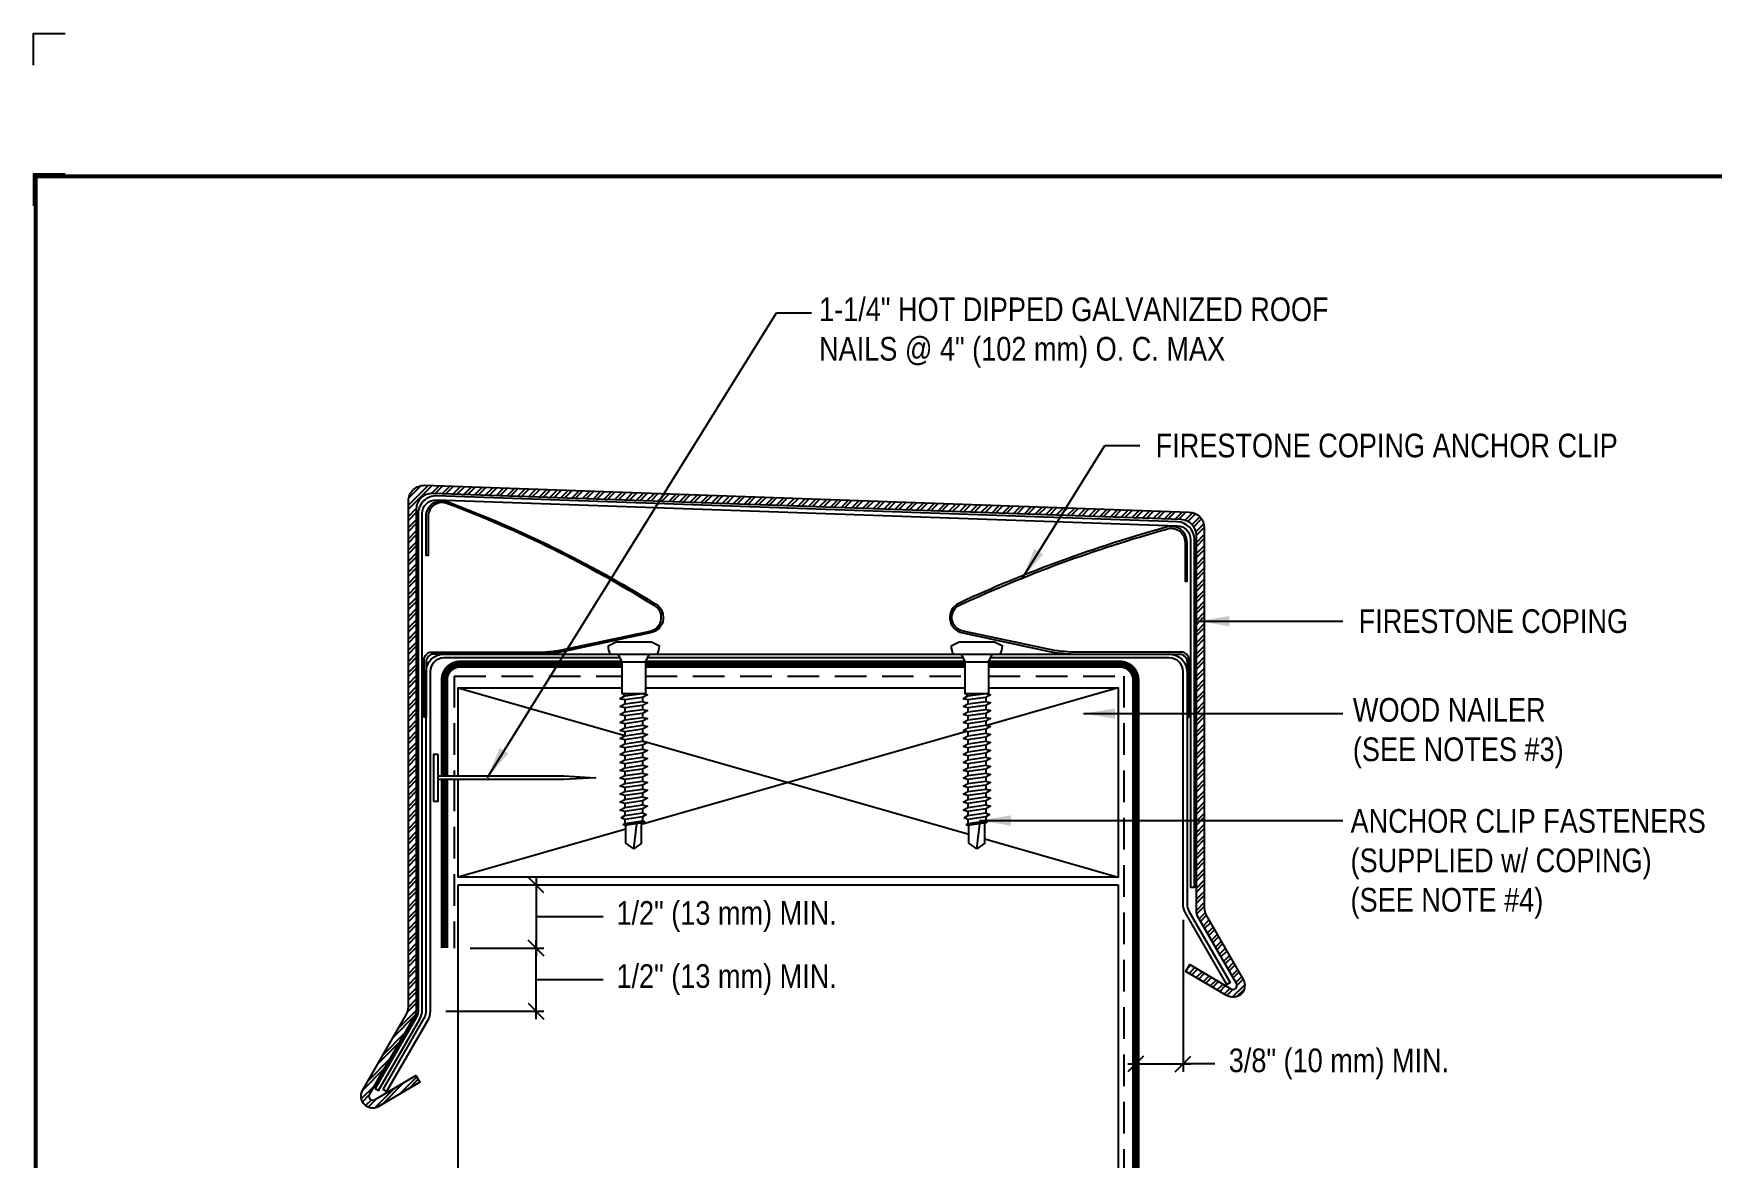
# Model space of a CAD drawing. Header units: inches. Extents: x 299.4 to 319.5, y -77.1 to -60.4.
# Drawn here: x 299.45 to 312.75, y -69.27 to -60.36 of the extents above; entities that cross this region are included whole.
import ezdxf
from ezdxf.enums import TextEntityAlignment as Align

# ---------------------------------------------------------------- set-up
doc = ezdxf.new("R2010")
doc.units = ezdxf.units.IN
doc.header["$MEASUREMENT"] = 0
doc.linetypes.add('HIDDEN', pattern=[0.375, 0.25, -0.125])
doc.layers.get('0').update_dxf_attribs({"linetype": 'CONTINUOUS'})
doc.layers.get('DEFPOINTS').update_dxf_attribs({"linetype": 'CONTINUOUS'})
for name, color, linetype in [('FSBP-ACCESSORY-FIRESTONE', 7, 'CONTINUOUS'), ('FSBP-ACCESSORY-OTHER', 7, 'CONTINUOUS'), ('FSBP-ADHESIVE', 1, 'HIDDEN'), ('FSBP-ANNO-NOTE', 7, 'CONTINUOUS'), ('FSBP-MEMBRANE', 7, 'CONTINUOUS'), ('FSBP-TTLB-BORDER', 7, 'CONTINUOUS'), ('FSBP-TTLB-TEXT', 7, 'CONTINUOUS'), ('FSBP-WALL-CURB', 9, 'CONTINUOUS'), ('FSBP-WOOD', 7, 'CONTINUOUS')]:
    doc.layers.add(name, color=color, linetype=linetype)
doc.styles.add('FSBP_ARIAL', font='arial.ttf')
doc.styles.add('FSBP_ARIAL_BOLD', font='')
doc.styles.add('FSBP_ARIAL_NAR', font='ARIALN.TTF')
doc.styles.get('FSBP_ARIAL_BOLD').set_extended_font_data('Arial Black')
doc.dimstyles.new('FSBP-DIM', dxfattribs={"dimtxt": 0.1875, "dimasz": 0.125, "dimexe": 0.0625, "dimexo": 0.125, "dimgap": 0.125, "dimtad": 0, "dimdec": 0, "dimzin": 1, "dimdsep": 46, "dimlunit": 4, "dimtxsty": 'FSBP_ARIAL_NAR', "dimblk": 'OBLIQUE', "dimcen": 0.09375, "dimdle": 0.0625, "dimclrd": 256, "dimclre": 256, "dimclrt": 256, "dimadec": 0, "dimazin": 0, "dimtfac": 1, "dimtdec": 0, "dimtmove": 1, "dimatfit": 3, "dimfxl": 1, "dimtolj": 1, "dimtzin": 0, "dimlwd": -1, "dimlwe": -1, "dimarcsym": 0})
doc.dimstyles.new('FSBP-LEADER', dxfattribs={"dimtxt": 0.1875, "dimasz": 0.25, "dimexe": 0.0625, "dimexo": 0.125, "dimgap": 0.125, "dimtad": 0, "dimtih": 1, "dimtoh": 1, "dimdec": 4, "dimzin": 0, "dimdsep": 46, "dimlunit": 4, "dimtxsty": 'FSBP_ARIAL_NAR', "dimcen": 0.09375, "dimclrd": 256, "dimclre": 256, "dimclrt": 256, "dimadec": 0, "dimazin": 0, "dimtfac": 1, "dimtdec": 4, "dimtofl": 0, "dimtmove": 0, "dimatfit": 3, "dimfxl": 1, "dimtolj": 1, "dimtzin": 0, "dimlwd": -1, "dimlwe": -1, "dimarcsym": 0})

# ---------------------------------------------------------------- blocks, each defined once
blk = doc.blocks.new('FSBP_AP_FASTENER_02')
at = {"layer": 'FSBP-ACCESSORY-FIRESTONE'}
for p, q in [((-0.125, 0), (-0.09375, -0.0625)), ((0.09375, -0.0625), (0.125, 0)), ((-0.09375, -0.0625), (-0.09375, -0.3125)), ((-0.09375, -0.0625), (0.09375, -0.0625)), ((0.09375, -0.0625), (0.09375, -0.3125)), ((-0.09375, -0.3125), (-0.0703125, -0.3325892857142776)), ((-0.0703125, -0.3641565527315151), (-0.0703125, -0.3957238197487527)), ((0.0703125, -0.3440672670172376), (0.0703125, -0.3756345340344751)), ((-0.0703125, -0.4272910867660471), (-0.0703125, -0.4588583537832847)), ((-0.0703125, -0.4904256208005222), (-0.0703125, -0.5219928878178166)), ((0.0703125, -0.4072018010517695), (0.0703125, -0.4387690680690071)), ((0.0703125, -0.4703363350862446), (0.0703125, -0.501903602103539)), ((-0.0703125, -0.5535601548350542), (-0.0703125, -0.5851274218523486)), ((-0.0703125, -0.6166946888695861), (-0.0703125, -0.6482619558868237)), ((0.0703125, -0.5334708691207766), (0.0703125, -0.5650381361380141)), ((0.0703125, -0.5966054031553085), (0.0703125, -0.6281726701725461)), ((0.0703125, -0.6597399371897836), (0.0703125, -0.691307204207078)), ((-0.0703125, -0.6798292229041181), (-0.0703125, -0.7113964899213556)), ((-0.0703125, -0.7429637569385932), (-0.0703125, -0.7745310239558876)), ((0.0703125, -0.7228744712243156), (0.0703125, -0.7544417382415531)), ((0.0703125, -0.7860090052588475), (0.0703125, -0.8175762722760851)), ((-0.0703125, -0.8060982909731251), (-0.0703125, -0.8376655579903627)), ((-0.0703125, -0.8692328250076571), (-0.0703125, -0.9008000920248946)), ((0.0703125, -0.8491435392933226), (0.0703125, -0.880710806310617)), ((0.0703125, -0.9122780733278546), (0.0703125, -0.943845340345149)), ((-0.0703125, -0.9323673590421322), (-0.0703125, -0.9639346260594266)), ((-0.0703125, -0.9955018930766641), (-0.0703125, -1.027069160093902)), ((-0.0703125, -1.058636427111196), (-0.0703125, -1.090203694128434)), ((0.0703125, -0.9754126073623866), (0.0703125, -1.006979874379624)), ((0.0703125, -1.038547141396919), (0.0703125, -1.070114408414156)), ((-0.0703125, -1.121770961145671), (-0.0703125, -1.153338228162966)), ((-0.0703125, -1.184905495180203), (-0.0703125, -1.216472762197441)), ((0.0703125, -1.101681675431394), (0.0703125, -1.133248942448688)), ((0.0703125, -1.164816209465926), (0.0703125, -1.196383476483163)), ((-0.0703125, -1.248040029214735), (-0.0703125, -1.279607296231973)), ((-0.0703125, -1.31117456324921), (-0.0703125, -1.342741830266505)), ((0.0703125, -1.227950743500458), (0.0703125, -1.259518010517695)), ((0.0703125, -1.291085277534933), (0.0703125, -1.322652544552227)), ((-0.0625, -1.498492581068092), (-0.0625, -1.35740939234654)), ((0, -1.545367581068092), (0.02460623630037162, -1.344965644303613)), ((0.0625, -1.498492581068092), (0.0625, -1.339552249489429)), ((0, -1.545367581068092), (-0.06250000000002842, -1.498492581068092)), ((0.0625, -1.498492581068092), (0, -1.545367581068092))]:
    blk.add_line(p, q, dxfattribs=at)
blk.add_lwpolyline([(0.1875, 0, 0.1250000000000271), (0.203125, 0.0625), (0.140625, 0.09375), (-0.140625, 0.09375), (-0.203125, 0.0625, 0.1250000000000271), (-0.1875, 0)], format="xyb", close=True, dxfattribs=at)
for points in [[(-0.109375, -0.3539532763657576), (-0.0703125, -0.3325892857142776), (0.0703125, -0.3125), (0.109375, -0.3227032763657576), (0.0703125, -0.3440672670172376), (-0.0703125, -0.3641565527315151)], [(-0.109375, -0.4170878104002895), (-0.0703125, -0.3957238197487527), (0.0703125, -0.3756345340344751), (0.109375, -0.3858378104002895), (0.0703125, -0.4072018010517695), (-0.0703125, -0.4272910867660471)], [(-0.109375, -0.4802223444347646), (-0.0703125, -0.4588583537832847), (0.0703125, -0.4387690680690071), (0.109375, -0.4489723444347646), (0.0703125, -0.4703363350862446), (-0.0703125, -0.4904256208005222)], [(-0.109375, -0.5433568784692966), (-0.0703125, -0.5219928878178166), (0.0703125, -0.501903602103539), (0.109375, -0.5121068784692966), (0.0703125, -0.5334708691207766), (-0.0703125, -0.5535601548350542)], [(-0.109375, -0.6064914125038285), (-0.0703125, -0.5851274218523486), (0.0703125, -0.5650381361380141), (0.109375, -0.5752414125038285), (0.0703125, -0.5966054031553085), (-0.0703125, -0.6166946888695861)], [(-0.109375, -0.6696259465383037), (-0.0703125, -0.6482619558868237), (0.0703125, -0.6281726701725461), (0.109375, -0.6383759465383037), (0.0703125, -0.6597399371897836), (-0.0703125, -0.6798292229041181)], [(-0.109375, -0.7327604805728356), (-0.0703125, -0.7113964899213556), (0.0703125, -0.691307204207078), (0.109375, -0.7015104805728356), (0.0703125, -0.7228744712243156), (-0.0703125, -0.7429637569385932)], [(-0.109375, -0.7958950146073676), (-0.0703125, -0.7745310239558876), (0.0703125, -0.7544417382415531), (0.109375, -0.7646450146073676), (0.0703125, -0.7860090052588475), (-0.0703125, -0.8060982909731251)], [(-0.109375, -0.8590295486418427), (-0.0703125, -0.8376655579903627), (0.0703125, -0.8175762722760851), (0.109375, -0.8277795486418427), (0.0703125, -0.8491435392933226), (-0.0703125, -0.8692328250076571)], [(-0.109375, -0.9221640826763746), (-0.0703125, -0.9008000920248946), (0.0703125, -0.880710806310617), (0.109375, -0.8909140826763746), (0.0703125, -0.9122780733278546), (-0.0703125, -0.9323673590421322)], [(-0.109375, -0.9852986167109066), (-0.0703125, -0.9639346260594266), (0.0703125, -0.943845340345149), (0.109375, -0.9540486167109066), (0.0703125, -0.9754126073623866), (-0.0703125, -0.9955018930766641)], [(-0.109375, -1.048433150745382), (-0.0703125, -1.027069160093902), (0.0703125, -1.006979874379624), (0.109375, -1.017183150745382), (0.0703125, -1.038547141396919), (-0.0703125, -1.058636427111196)], [(-0.109375, -1.111567684779914), (-0.0703125, -1.090203694128434), (0.0703125, -1.070114408414156), (0.109375, -1.080317684779914), (0.0703125, -1.101681675431394), (-0.0703125, -1.121770961145671)], [(-0.109375, -1.174702218814446), (-0.0703125, -1.153338228162966), (0.0703125, -1.133248942448688), (0.109375, -1.143452218814446), (0.0703125, -1.164816209465926), (-0.0703125, -1.184905495180203)], [(-0.109375, -1.237836752848978), (-0.0703125, -1.216472762197441), (0.0703125, -1.196383476483163), (0.109375, -1.206586752848978), (0.0703125, -1.227950743500458), (-0.0703125, -1.248040029214735)], [(-0.099609375, -1.29957619759773), (-0.0703125, -1.279607296231973), (0.0703125, -1.259518010517695), (0.099609375, -1.271116376169175), (0.0703125, -1.291085277534933), (-0.0703125, -1.31117456324921)], [(-0.0849609375, -1.352726280949355), (-0.0703125, -1.342741830266505), (0.0703125, -1.322652544552227), (0.0849609375, -1.328451727377967), (0.0703125, -1.338436178060817), (-0.0703125, -1.358525463775095)]]:
    blk.add_lwpolyline(points, close=True, dxfattribs=at)
blk.add_lwpolyline([(-0.09375, -0.3125), (0.09375, -0.3125)], dxfattribs=at)
blk = doc.blocks.new('TTLB-EPDM_1')
at = {"layer": 'DEFPOINTS', "linetype": 'Continuous', "ltscale": 1.75}
blk.add_lwpolyline([(-0.015625, 13.88083333333333), (-0.015625, 14.13083333333333), (0.234375, 14.13083333333333)], dxfattribs=at)
at = {"layer": 'DEFPOINTS', "color": 1}
blk.add_lwpolyline([(0.234375, 13.015625), (-0.015625, 13.015625), (-0.015625, 12.765625)], dxfattribs=at)
at = {"layer": 'FSBP-TTLB-BORDER', "const_width": 0.03125}
blk.add_lwpolyline([(20, 0), (20, 13), (0, 13), (0, 0)], dxfattribs=at)
at = {"layer": 'FSBP-TTLB-TEXT'}
for tag, height, style, p in [('MAXIMUM_WARRANTY', 0.1875, 'FSBP_ARIAL_BOLD', (18.03987100774941, 0.2240244307510579)), ('ACCPT_SYSTEMS', 0.21875, 'FSBP_ARIAL', (12.49438170418193, -1.125))]:
    blk.add_attdef(tag, text='', height=height, dxfattribs=dict(at, style=style)).set_placement(p, align=Align.MIDDLE_LEFT)
for tag, height, style, p in [('DETAIL_DESCP_LINE_1', 0.21875, 'FSBP_ARIAL_BOLD', (10.33118450231211, -0.3736318192489421)), ('ISSUE_REV_DATE', 0.21875, 'FSBP_ARIAL', (16.84069633627263, -0.7282559425942452)), ('DETAIL_NUMBER', 0.4375, 'FSBP_ARIAL', (18.91941590748775, -0.8931630692489421))]:
    blk.add_attdef(tag, text='', height=height, dxfattribs=dict(at, style=style)).set_placement(p, align=Align.MIDDLE_CENTER)
blk = doc.blocks.new('_OBLIQUE')
at = {"color": 0, "linetype": 'ByBlock'}
blk.add_line((-0.5, -0.5), (0.5, 0.5), dxfattribs=at)
blk = doc.blocks.new('*D7')
at = {"layer": 'DEFPOINTS', "color": 0, "transparency": 16777216}
for p in [(308.5586888087746, -67.25795138196887), (308.1836888087746, -67.76641489459459), (308.5586888087746, -68.52451057607286)]:
    blk.add_point(p, dxfattribs=at)
at = {"layer": 'FSBP-ANNO-NOTE', "transparency": 16777216}
for p, q in [((308.5586888087746, -67.38295138196887), (308.5586888087746, -68.58701057607286)), ((308.1836888087746, -67.89141489459459), (308.1836888087746, -68.58701057607286)), ((308.1211888087746, -68.52451057607286), (308.6211888087746, -68.52451057607286)), ((308.8091013945776, -68.52451057607286), (308.5586888087746, -68.52451057607286))]:
    blk.add_line(p, q, dxfattribs=at)
at = {"layer": 'FSBP-ANNO-NOTE', "transparency": 16777216, "xscale": 0.125, "yscale": 0.125, "zscale": 0.125, "rotation": 180}
blk.add_blockref('_OBLIQUE', (308.1836888087746, -68.52451057607286), dxfattribs=at)
at = {"layer": 'FSBP-ANNO-NOTE', "transparency": 16777216, "xscale": 0.125, "yscale": 0.125, "zscale": 0.125}
blk.add_blockref('_OBLIQUE', (308.5586888087746, -68.52451057607286), dxfattribs=at)
at = {"layer": 'FSBP-ANNO-NOTE', "transparency": 16777216, "insert": (309.7942224723402, -68.52451057607286), "char_height": 0.1875, "attachment_point": 5, "style": 'FSBP_ARIAL_NAR'}
blk.add_mtext('\\A1;3/8" (10 mm) MIN.', dxfattribs=at)
blk = doc.blocks.new('*D5')
at = {"layer": 'DEFPOINTS', "color": 0, "transparency": 16777216}
for p in [(302.8139993166745, -67.10639197181823), (302.7815810974151, -67.6063919718182), (303.4300173360982, -67.6063919718182)]:
    blk.add_point(p, dxfattribs=at)
at = {"layer": 'FSBP-ANNO-NOTE', "transparency": 16777216}
for p, q in [((302.9389993166745, -67.10639197181823), (303.4925173360982, -67.10639197181823)), ((303.4300173360982, -67.04389197181823), (303.4300173360982, -67.6688919718182)), ((303.4300173360982, -67.35639197181821), (303.7128821574673, -67.35639197181827)), ((303.7128821574673, -67.35639197181827), (303.9628821574673, -67.35639197181827)), ((302.9065810974151, -67.6063919718182), (303.4925173360982, -67.6063919718182))]:
    blk.add_line(p, q, dxfattribs=at)
at = {"layer": 'FSBP-ANNO-NOTE', "transparency": 16777216, "xscale": 0.125, "yscale": 0.125, "zscale": 0.125}
for p, rotation in [((303.4300173360982, -67.10639197181823), 90), ((303.4300173360982, -67.6063919718182), 270)]:
    blk.add_blockref('_OBLIQUE', p, dxfattribs=dict(at, rotation=rotation))
at = {"layer": 'FSBP-ANNO-NOTE', "transparency": 16777216, "insert": (304.9407769391863, -67.35639197181821), "char_height": 0.1875, "attachment_point": 5, "style": 'FSBP_ARIAL_NAR'}
blk.add_mtext('\\A1;1/2" (13 mm) MIN.', dxfattribs=at)
blk = doc.blocks.new('FSBP_HOT-DIPPED-NAIL')
at = {"layer": 'FSBP-ACCESSORY-OTHER'}
blk.add_lwpolyline([(0, 0.1875), (0, -0.1875), (-0.03125, -0.1875), (-0.03125000000005684, 0.1875)], close=True, dxfattribs=at)
blk.add_lwpolyline([(0, 0.015625), (1, 0.015625), (1.25, 0), (1, -0.015625), (0, -0.015625)], dxfattribs=at)
blk = doc.blocks.new('*D6')
at = {"layer": 'DEFPOINTS', "color": 0, "transparency": 16777216}
for p in [(302.7815810974151, -67.6063919718182), (303.4300173360982, -67.6063919718182), (302.5899388087746, -68.10639197181817)]:
    blk.add_point(p, dxfattribs=at)
at = {"layer": 'FSBP-ANNO-NOTE', "transparency": 16777216}
for p, q in [((303.4300173360982, -68.16889197181817), (303.4300173360982, -67.5438919718182)), ((302.9065810974151, -67.6063919718182), (303.4925173360982, -67.6063919718182)), ((303.4300173360982, -67.85639197181818), (303.7128821574673, -67.85639197181824)), ((303.7128821574673, -67.85639197181824), (303.9628821574673, -67.85639197181824)), ((302.7149388087746, -68.10639197181817), (303.4925173360982, -68.10639197181817))]:
    blk.add_line(p, q, dxfattribs=at)
at = {"layer": 'FSBP-ANNO-NOTE', "transparency": 16777216, "xscale": 0.125, "yscale": 0.125, "zscale": 0.125}
for p, rotation in [((303.4300173360982, -67.6063919718182), 90), ((303.4300173360982, -68.10639197181817), 270)]:
    blk.add_blockref('_OBLIQUE', p, dxfattribs=dict(at, rotation=rotation))
at = {"layer": 'FSBP-ANNO-NOTE', "transparency": 16777216, "insert": (304.9407769391863, -67.85639197181818), "char_height": 0.1875, "attachment_point": 5, "style": 'FSBP_ARIAL_NAR'}
blk.add_mtext('\\A1;1/2" (13 mm) MIN.', dxfattribs=at)

msp = doc.modelspace()

# ---------------------------------------------------------------- hatches: boundary and pattern name
at = {"layer": 'FSBP-ACCESSORY-FIRESTONE'}
h = msp.add_hatch(dxfattribs=at)
h.set_pattern_fill('STEEL', color=256, scale=0.5, style=0)
h.set_pattern_definition([(45, (0, 0), (-0.04419417382415922, 0.04419417382415922), []), (45, (0, 0.03125), (-0.04419417382415922, 0.04419417382415922), [])])
edge = h.paths.add_edge_path()
edge.add_line((302.0553967185078, -68.73437416230638), (302.4013931308702, -68.13509079685835))
edge.add_arc((302.2931399553972, -68.07259079685849), 0.1249999999999392, 330.0000000000591, 360.0000000000651)
edge.add_line((302.4181399553971, -68.07259079685835), (302.4181399553971, -64.06369908076829))
edge.add_arc((302.5431399553971, -64.06369908076829), 0.125, 87.99999999999602, 180, ccw=False)
edge.add_line((302.5475023924849, -63.93877522739092), (308.6061950613542, -64.1503494375018))
edge.add_arc((308.6018326242664, -64.2752732908792), 0.1250000000000095, 0, 87.99999999999648, ccw=False)
edge.add_line((308.7268326242664, -64.2752732908792), (308.7268326242665, -67.28822640468789))
edge.add_arc((308.8518326242665, -67.28822640468802), 0.1249999999999432, 179.9999999999414, 209.9999999999465)
edge.add_line((308.7435794487934, -67.35072640468789), (309.0351459181347, -67.8557343433705))
edge.add_arc((308.9539560365299, -67.90260934337053), 0.09375000000003421, -122.9024792927886, 30.000000000008015, ccw=False)
edge.add_line((308.9030300257808, -67.98132150208303), (308.5804862164256, -67.79146400041972))
edge.add_line((308.5804862164256, -67.79146400041972), (308.6121905861257, -67.73760229842364))
edge.add_line((308.6121905861257, -67.73760229842364), (308.9361773052731, -67.92830913354271))
edge.add_arc((308.95395603653, -67.90260934337049), 0.0312500000000222, 235.3250934282934, 389.9999999999877)
edge.add_line((308.9810193303982, -67.8869843433705), (308.6810794487934, -67.36747322921477))
edge.add_arc((308.7893326242664, -67.30497322921468), 0.1250000000000037, 180.0000000000391, 210.0000000000442, ccw=False)
edge.add_line((308.6643326242664, -67.30497322921477), (308.6643326242665, -64.33562883930463))
edge.add_arc((308.5393326242665, -64.33562883930469), 0.1250000000000568, 2.605510395053728e-11, 88.00000000002346)
edge.add_line((308.5436950613542, -64.21070498592724), (302.6100023924849, -64.00349587200282))
edge.add_arc((302.6056399553971, -64.1284197253802), 0.1249999999999953, 87.99999999999628, 179.9999999999935)
edge.add_line((302.4806399553971, -64.12841972538018), (302.4806399553971, -68.08933762138528))
edge.add_arc((302.3556399553972, -68.08933762138543), 0.1249999999999432, -29.999999999940826, 6.508571459562518e-11, ccw=False)
edge.add_line((302.4638931308702, -68.15183762138528), (302.1095233062445, -68.76562416230638))
edge.add_arc((302.1365866001127, -68.7812491623064), 0.03124999999999736, 149.9999999999671, 304.6749065715351)
edge.add_line((302.1543653313695, -68.80694895247862), (302.4783520505168, -68.61624211735952))
edge.add_line((302.4783520505168, -68.61624211735952), (302.5100564202171, -68.6701038193556))
edge.add_line((302.5100564202171, -68.6701038193556), (302.1875126108617, -68.85996132101891))
edge.add_arc((302.1365866001127, -68.78124916230638), 0.09375000000002161, 150.000000000007, 302.90247929277916, ccw=False)

# ---------------------------------------------------------------- linework, layer by layer
for points in [[(302.0553967185078, -68.73437416230638), (302.4013931308702, -68.13509079685835, 0.1316524975874127), (302.4181399553971, -68.07259079685835), (302.4181399553971, -64.06369908076829, -0.4244748162096239), (302.5475023924849, -63.93877522739092), (308.6061950613542, -64.1503494375018, -0.4040262258351379), (308.7268326242664, -64.2752732908792), (308.7268326242665, -67.28822640468789, 0.1316524975873982), (308.7435794487934, -67.35072640468789), (309.0351459181347, -67.8557343433705, -0.787646705302856), (308.9030300257808, -67.98132150208303), (308.5804862164256, -67.79146400041972), (308.6121905861257, -67.73760229842364), (308.9361773052731, -67.92830913354271, 0.8002553064019468), (308.9810193303982, -67.8869843433705), (308.6810794487934, -67.36747322921477, -0.1316524975873982), (308.6643326242664, -67.30497322921477), (308.6643326242665, -64.33562883930463, 0.4040262258351709), (308.5436950613542, -64.21070498592724), (302.6100023924849, -64.00349587200282, 0.4244748162095904), (302.4806399553971, -64.12841972538018), (302.4806399553971, -68.08933762138528, -0.1316524975874127), (302.4638931308702, -68.15183762138528), (302.1095233062445, -68.76562416230638, 0.8002553064020023), (302.1543653313695, -68.80694895247862), (302.4783520505168, -68.61624211735952), (302.5100564202171, -68.6701038193556), (302.1875126108617, -68.85996132101891, -0.787646705302517)], [(302.1815954557087, -68.73533979203634), (302.5085986311817, -68.16895367788061, 0.1316524975874067), (302.5274388087745, -68.09864117788061), (302.5274388087745, -64.16313552630902, -0.4244748162096051), (302.6406309412264, -64.05382715460382), (308.5118997567183, -64.25885637953371, -0.4040262258350943), (308.6174576242665, -64.36816475123891), (308.6174576242665, -67.12245365438801), (308.6487076242665, -67.12245365438801), (308.6487076242665, -64.36816475123891, 0.4040262258351805), (308.5129903659903, -64.22762541618934), (302.6417215504982, -64.02259619125948, 0.424474816209659), (302.4961888087745, -64.16313552630902), (302.4961888087745, -68.09864117788061, -0.1316524975874204), (302.4815353373134, -68.15332867788061), (302.1545321618404, -68.71971479203634)], [(302.7334562117767, -64.07048641954759, -0.04908913348312429), (304.3633714029468, -64.87159196463364, -0.7394600990243303), (304.3366243075081, -65.1091195670084), (303.66227754308, -65.25362244510018, -0.05282237962355279), (303.4527484543491, -65.27582003102276), (302.6211888087746, -65.27582003102273, 0.414213562373095), (302.5586888087746, -65.33832003102273), (302.5586888087746, -65.77582003102273), (302.5430638087746, -65.77582003102273), (302.5430638087745, -65.32269503102273, -0.414213562373095), (302.6055638087745, -65.26019503102273), (303.4527484543491, -65.26019503102276, 0.05282237962355279), (303.6590036510686, -65.23834428238021), (304.3337467690627, -65.09376181985934, 0.7394600990245344), (304.3571504775715, -64.88592516778141, 0.04906991795565312), (302.7272352864014, -64.08481962269533, 0.539919517703816), (302.5743138087746, -64.18515204472973), (302.5743138087746, -64.49463352324119), (302.5586888087746, -64.49463352324119), (302.5586888087746, -64.18515204472973, -0.5399195177037919)]]:
    msp.add_lwpolyline(points, format="xyb", close=True, dxfattribs=at)
at = {"layer": 'FSBP-ACCESSORY-FIRESTONE', "linetype": 'Continuous'}
msp.add_lwpolyline([(308.4172269524147, -64.27336128901192, 0.04077974149116184), (306.7852562146024, -64.87159196463361, 0.7394600990243211), (306.812003310041, -65.1091195670084), (307.4863500744691, -65.25362244510015, 0.05282237962355279), (307.6958791631999, -65.27582003102273), (308.5274388087746, -65.2758200310227, -0.414213562373095), (308.5899388087746, -65.3383200310227), (308.5899388087746, -65.7758200310227), (308.6055638087746, -65.7758200310227), (308.6055638087746, -65.3226950310227, 0.414213562373095), (308.5430638087746, -65.2601950310227), (307.6958791631999, -65.26019503102273, -0.05282237962355234), (307.4896239664805, -65.23834428238018), (306.8148808484864, -65.09376181985931, -0.7394600990245079), (306.7914771399777, -64.88592516778138, -0.0407858623719362), (308.4213923311477, -64.28842084561268, -0.5399195177038175), (308.5743138087746, -64.38875326764708), (308.5743138087746, -64.69823474615853), (308.5899388087746, -64.69823474615853), (308.5899388087746, -64.38875326764708, 0.5349568273808487)], format="xyb", close=True, dxfattribs=at)
at = {"layer": 'FSBP-ACCESSORY-FIRESTONE'}
msp.add_lwpolyline([(304.0950150989855, -65.30707003102273), (302.6993138087746, -65.30707003102273, 0.414213562373095), (302.5899388087746, -65.41644503102273), (302.5899388087746, -68.10639197181817, -0.1316524975873829), (302.5710986311817, -68.17670447181817), (302.2440954557087, -68.74309058597387), (302.2170321618405, -68.72746558597387), (302.5440353373135, -68.16107947181817, 0.1316524975873899), (302.5586888087746, -68.10639197181817), (302.5586888087746, -65.41644503102273, -0.4142135623730951), (302.6993138087746, -65.27582003102273), (308.4493138087746, -65.2758200310227, -0.4142135623730951), (308.5899388087746, -65.4164450310227), (308.5899388087746, -67.25795138196887, 0.1316524975874027), (308.6045922802357, -67.31263888196887), (308.9315954557087, -67.87902499612454), (308.9045321618405, -67.89464999612454), (308.5775289863674, -67.32826388196887, -0.1316524975873929), (308.5586888087746, -67.25795138196887), (308.5586888087746, -65.4164450310227, 0.414213562373095), (308.4493138087746, -65.3070700310227), (307.0329835343634, -65.3070700310227)], format="xyb", dxfattribs=at)
msp.add_lwpolyline([(306.8142335343634, -65.3070700310227), (304.3137650989855, -65.30707003102272)], dxfattribs=at)
at = {"layer": 'FSBP-ADHESIVE', "linetype": 'HIDDEN'}
for p, q in [((302.7815810974151, -65.45014197181821), (302.7815810974151, -66.24036151685381)), ((302.7815810974151, -65.45014197181821), (304.1106400989856, -65.45014197181821)), ((304.2981400989855, -65.45014197181821), (306.8298585343634, -65.45014197181821)), ((307.0173585343634, -65.45014197181821), (308.0886621307451, -65.45014197181821)), ((308.0886621307451, -65.45014197181821), (308.0886621307451, -72.36206552386035)), ((302.7815810974151, -66.27161151685381), (302.7815810974151, -67.60639197181816))]:
    msp.add_line(p, q, dxfattribs=at)
at = {"layer": 'FSBP-MEMBRANE', "linetype": 'Continuous', "const_width": 0.06}
for points in [[(304.1106400989855, -65.35639197181823), (302.828474405143, -65.35639197181823, 0.4142135623730951), (302.703474405143, -65.48139197181823), (302.703474405143, -66.24036151685381)], [(308.1836888087746, -72.36206552386037), (308.1836888087746, -65.48139197181823, 0.4142135623730951), (308.0586888087746, -65.35639197181823), (307.8647014133617, -65.35639197181823), (307.0173585343634, -65.35639197181823)]]:
    msp.add_lwpolyline(points, format="xyb", dxfattribs=at)
for points in [[(306.8298585343634, -65.35639197181823), (304.2981400989855, -65.35639197181823)], [(302.703474405143, -66.27161151685381), (302.703474405143, -66.28217322181823), (302.7034744051431, -67.60639197181823)]]:
    msp.add_lwpolyline(points, dxfattribs=at)
at = {"layer": 'FSBP-WALL-CURB'}
for p, q in [((302.8139993166745, -72.36206552386035), (302.8139993166745, -67.10639197181821)), ((308.0448483985717, -67.10639197181816), (308.0448483985717, -72.36206552386035))]:
    msp.add_line(p, q, dxfattribs=at)
at = {"layer": 'FSBP-WALL-CURB', "linetype": 'Continuous'}
for p, q in [((302.8139993166745, -67.10639197181821), (304.2855872919004, -67.10639197181821)), ((304.2855872919004, -67.10639197181821), (306.8424113414487, -67.10639197181816)), ((306.8424113414487, -67.10639197181816), (308.0448483985717, -67.10639197181816))]:
    msp.add_line(p, q, dxfattribs=at)
at = {"layer": 'FSBP-WOOD', "linetype": 'Continuous'}
for p, q in [((302.8139993166745, -65.54389197181823), (304.1340775989855, -65.92243805343224)), ((308.0448483985717, -65.54389197181821), (307.0019472532452, -65.84295464663397)), ((306.8406441113205, -65.88920998856774), (304.2668900989855, -66.62726053410218)), ((304.2747025989855, -65.96276372459909), (306.8611085343634, -66.7044423397389)), ((304.1418900989855, -66.6631055751394), (302.8139993166745, -67.04389197181823)), ((306.9861085343634, -66.7402873807761), (308.0448483985717, -67.04389197181821))]:
    msp.add_line(p, q, dxfattribs=at)
for points in [[(307.0173585343634, -65.54389197181823), (308.0448483985717, -65.54389197181817), (308.0448483985717, -67.04389197181817), (306.8399820741392, -67.04389197181823), (304.2880165592097, -67.04389197181823), (302.8139993166745, -67.04389197181823), (302.8139993166745, -66.27161151685381)], [(302.8139993166745, -66.24036151685381), (302.8139993166745, -65.54389197181823), (304.1106400989855, -65.54389197181823)], [(304.2981400989855, -65.54389197181823), (306.8298585343634, -65.54389197181823)]]:
    msp.add_lwpolyline(points, dxfattribs=at)

# ---------------------------------------------------------------- block references
msp.add_blockref('TTLB-EPDM_1', (299.4627011304548, -74.48903783689742))
at = {"layer": 'FSBP-ACCESSORY-FIRESTONE'}
for p in [(304.2043900989855, -65.27582003102272), (306.9236085343634, -65.27582003102272)]:
    msp.add_blockref('FSBP_AP_FASTENER_02', p, dxfattribs=at)
at = {"layer": 'FSBP-ACCESSORY-OTHER'}
msp.add_blockref('FSBP_HOT-DIPPED-NAIL', (302.6510651080692, -66.25598651685381), dxfattribs=at)

# ---------------------------------------------------------------- texts
at = {"layer": 'FSBP-ANNO-NOTE', "style": 'FSBP_ARIAL_NAR'}
for s, p in [('FIRESTONE COPING ANCHOR CLIP', (308.341115235025, -63.62309901278529)), ('FIRESTONE COPING', (309.9503328692376, -65.01502183558405))]:
    msp.add_text(s, height=0.1875, dxfattribs=at).set_placement(p, align=Align.MIDDLE_LEFT)
at = {"layer": 'FSBP-ANNO-NOTE', "char_height": 0.1875, "attachment_point": 1, "style": 'FSBP_ARIAL_NAR'}
for s, width, heights, insert in [('1-1/4" HOT DIPPED GALVANIZED ROOF NAILS @ 4" (102 mm) O. C. MAX', 4.290079145535856, [0.6328681282716717], (305.673565103607, -62.45010351074416)), ('WOOD NAILER\\P(SEE NOTES #3)', 2.848519164817844, [0.6328681282716717], (309.9045329654, -65.62461364341834)), ('ANCHOR CLIP FASTENERS\\P(SUPPLIED w/ COPING)\\P(SEE NOTE #4)', 2.848519164817844, [1.01134630670234], (309.886202554404, -66.50490734446612))]:
    msp.add_mtext_dynamic_manual_height_columns(s, width=width, gutter_width=5, heights=heights, dxfattribs=dict(at, insert=insert))

# ---------------------------------------------------------------- dimensions: what is measured, and where the dimension line sits
at = {"layer": 'FSBP-ANNO-NOTE'}
for p1, angle, picture, middle in [((302.8139993166745, -67.10639197181823), 270, '*D5', (304.0878821574673, -67.35639197181821)), ((302.5899388087746, -68.10639197181817), 90.00000000000001, '*D6', (304.0878821574673, -67.85639197181818))]:
    dim = msp.add_linear_dim(base=(303.4300173360982, -67.6063919718182), p1=p1, p2=(302.7815810974151, -67.6063919718182), angle=angle, text='1/2" (13 mm) MIN.', dimstyle='FSBP-DIM', override={"dimtih": 1, "dimtoh": 1}, dxfattribs=at)
    dim.commit()
    dim.dimension.update_dxf_attribs({"geometry": picture, "text_midpoint": middle, "dimtype": 160})
dim = msp.add_linear_dim(base=(308.5586888087746, -68.52451057607286), p1=(308.1836888087746, -67.76641489459459), p2=(308.5586888087746, -67.25795138196887), text='3/8" (10 mm) MIN.', dimstyle='FSBP-DIM', dxfattribs=at)
dim.commit()
dim.dimension.update_dxf_attribs({"geometry": '*D7', "text_midpoint": (309.7942224723402, -68.52451057607286), "dimtype": 160})

# ---------------------------------------------------------------- leaders
for points in [[(303.0442387883357, -66.25407494926958), (305.3370614805246, -62.57214107573317), (305.6144891884905, -62.57214107573317)], [(307.2829908704799, -64.6760507908919), (307.9386875270591, -63.62309901278529), (308.216115235025, -63.62309901278529)], [(308.6763650533074, -65.01502183558407), (309.8253328692376, -65.01502183558407)], [(307.7685602230179, -65.74763829296509), (309.8253328692376, -65.74763829296509)], [(306.9440062989259, -66.59590114086413), (309.8253328692376, -66.59590114086413)]]:
    msp.add_leader(points, dimstyle='FSBP-LEADER', dxfattribs=at)

doc.saveas('drawing.dxf')
